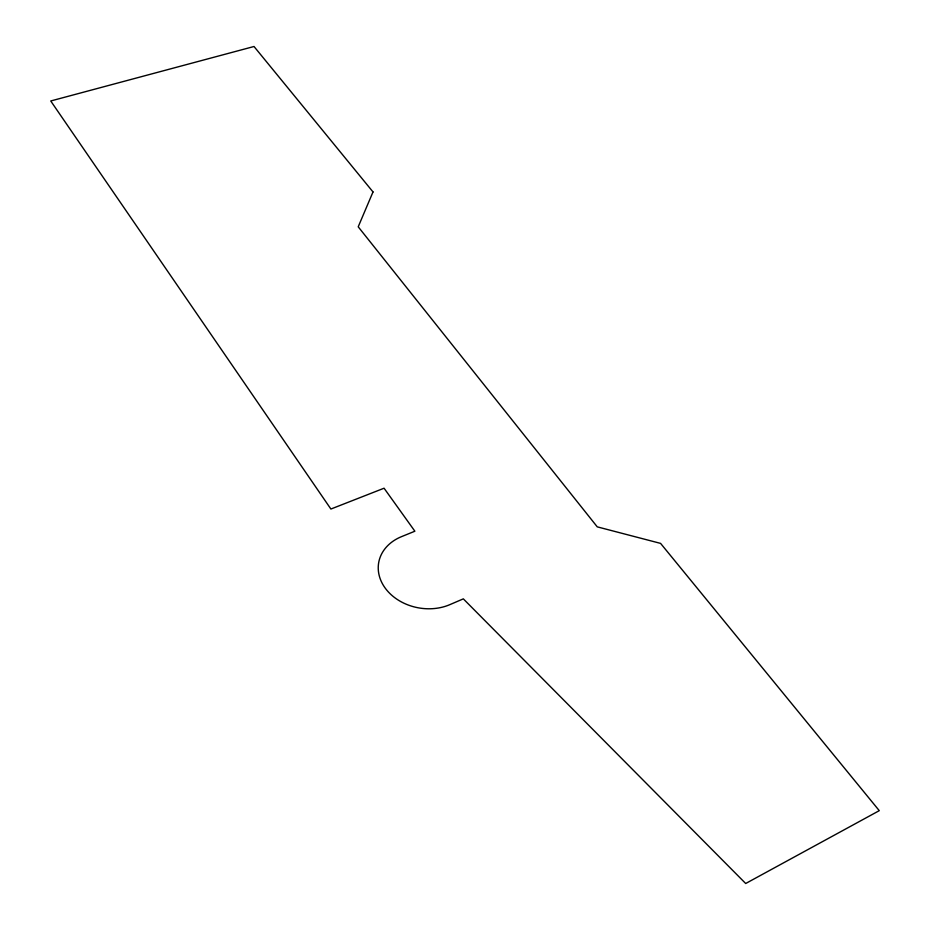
<?xml version="1.0" encoding="UTF-8"?>
<svg xmlns="http://www.w3.org/2000/svg" width="930" height="930" viewBox="0 0 930 930"><rect width="100%" height="100%" fill="white"/><g stroke="black" fill="none" stroke-linecap="round" stroke-linejoin="round"><path stroke-width="1.4" d="M373.011 191.94L358.213 226.804L597.258 526.857L660.579 543.387L879.269 810.658L745.697 883.5L463.326 598.862L449.806 604.663A47.291 37.642 10 0 1 384.892 587.679A47.291 37.642 10 0 1 401.574 536.622L414.873 531.216L384.067 488.215L330.894 509.036L50.732 100.975L254.018 46.5L373.011 191.94"/></g></svg>
